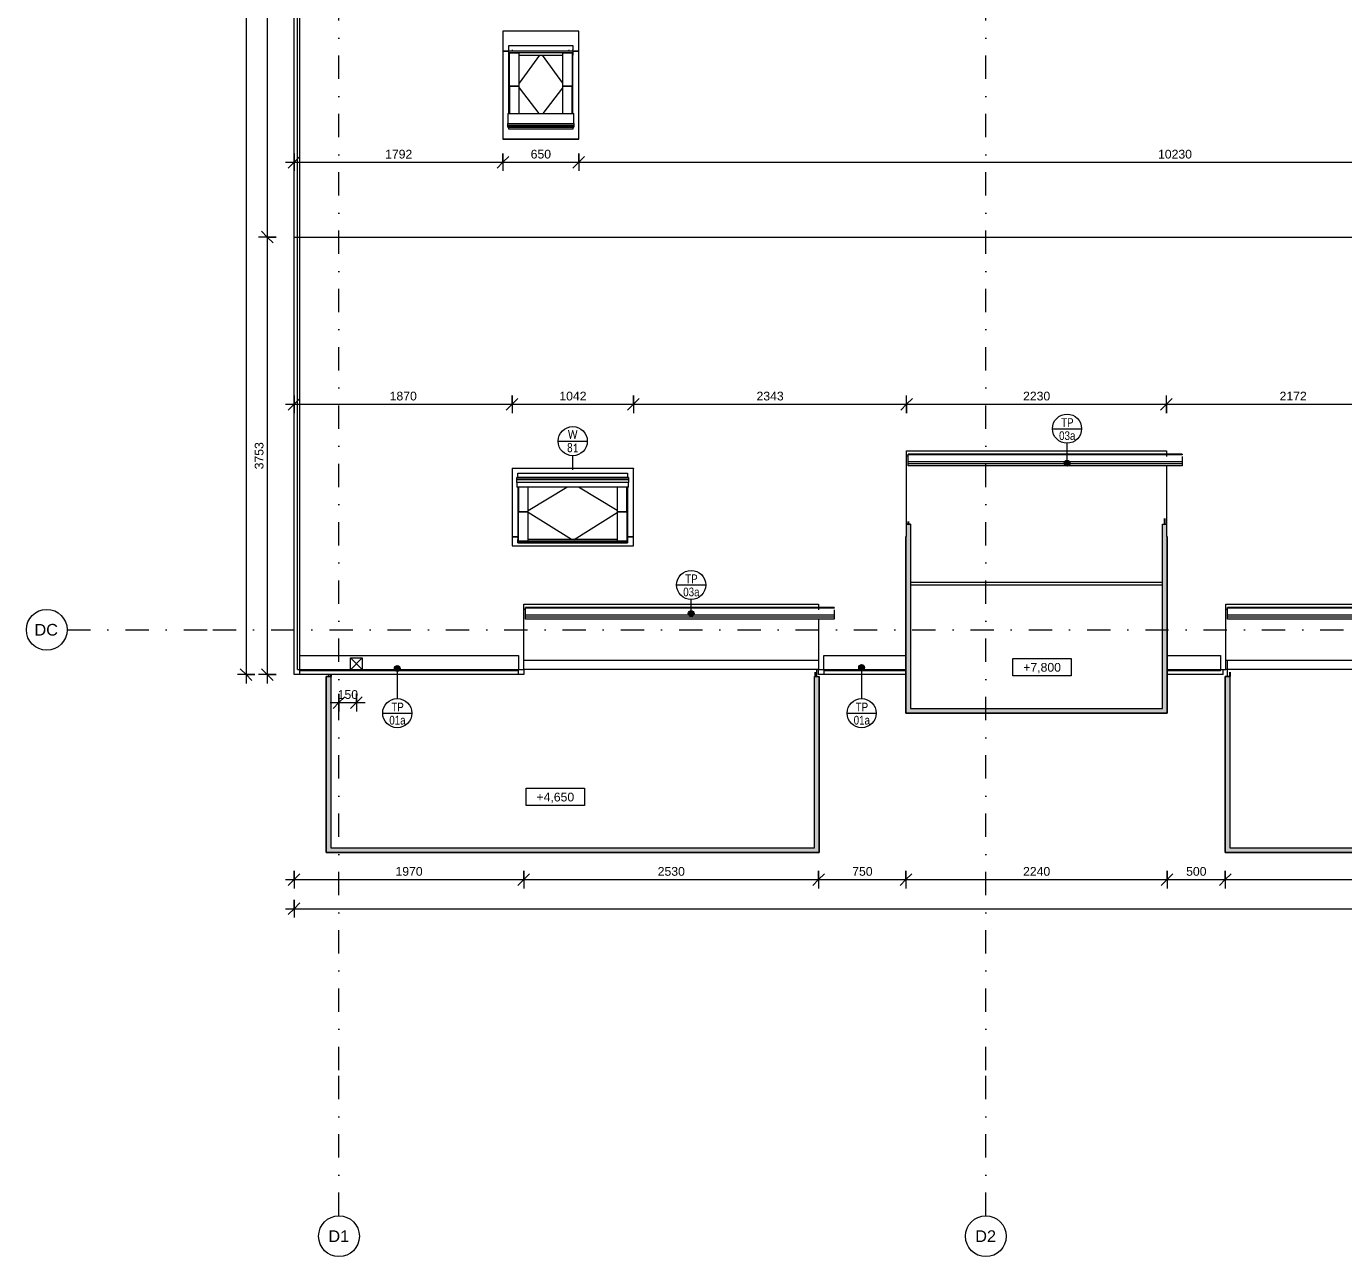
# Model space of a CAD drawing. Header units: millimetres. Extents: x -8084 to 32272, y -1655 to 72403.
# Drawn here: x -8084 to 3219, y 51803 to 62356 of the extents above; entities that cross this region are included whole.
import ezdxf

# ---------------------------------------------------------------- set-up
doc = ezdxf.new("R2010")
doc.units = ezdxf.units.MM
doc.linetypes.add('HA_DashDot_10mm-S3mm', pattern=[500, 200, -150, 0, -150])
for name, color, linetype, lineweight in [('A-____-____-DIMS', 9, 'Continuous', 5), ('A-____-____-DIMS-50', 9, 'Continuous', 5), ('A-AREA-____-OTLN', 9, 'Continuous', 25), ('A-FLOR-____-OTLN', 9, 'Continuous', 9), ('A-FLOR-HRAL-OTLN', 9, 'Continuous', 9), ('A-GENM-____-IDEN', 9, 'Continuous', 9), ('A-GENM-____-OTLN', 9, 'Continuous', 9), ('A-GLAZ-____-IDEN', 9, 'Continuous', 9), ('A-GLAZ-____-OTLN', 9, 'Continuous', 5), ('A-ROOF-____-OTLN', 9, 'Continuous', 9), ('A-WALL-____-OTLN', 9, 'Continuous', 9), ('G-____-____-DIMS', 9, 'Continuous', 5), ('M-HVAC-DUCT-OTLN', 9, 'Continuous', 9), ('S-GRID-____-IDEN', 9, 'Continuous', 9), ('S-GRID-____-OTLN', 9, 'Continuous', 5)]:
    doc.layers.add(name, color=color, linetype=linetype, lineweight=lineweight)
doc.styles.add('Arial', font='arial.ttf', dxfattribs={"height": 100})
doc.styles.add('Arial_1', font='arial.ttf', dxfattribs={"height": 75})
doc.styles.add('Arial_2', font='arial.ttf', dxfattribs={"width": 0.8, "height": 75})
doc.styles.add('Calibri', font='calibri.ttf', dxfattribs={"width": 0.8, "height": 75})
doc.dimstyles.new('Inner_Dimensions', dxfattribs={"dimscale": 304.8, "dimtxt": 76.519455, "dimasz": 0.328084, "dimexe": 0.246063, "dimexo": 0.0625, "dimgap": 0.032808, "dimtad": 1, "dimdec": 0, "dimzin": 0, "dimdsep": 46, "dimtxsty": 'Arial_1', "dimblk1": 'OBLIQUE', "dimblk2": 'OBLIQUE', "dimsah": 1, "dimcen": 0.09, "dimdle": 0.246063, "dimazin": 0, "dimtfac": 1, "dimtdec": 4, "dimtix": 1, "dimtmove": 0, "dimatfit": 3, "dimfxl": 0.246063, "dimfxlon": 1, "dimtvp": 1, "dimtolj": 1, "dimtzin": 0, "dimlwd": 9, "dimlwe": 9, "dimarcsym": 2})
doc.dimstyles.new('Inner_Dimensions_1', dxfattribs={"dimscale": 304.8, "dimtxt": 76.519455, "dimasz": 0.328084, "dimexe": 0.246063, "dimexo": 0.0625, "dimgap": 0.032808, "dimtad": 1, "dimdec": 0, "dimzin": 0, "dimdsep": 46, "dimtxsty": 'Arial_1', "dimblk1": 'OBLIQUE', "dimblk2": 'OBLIQUE', "dimsah": 1, "dimcen": 0.09, "dimdle": 0.246063, "dimazin": 0, "dimtfac": 1, "dimtdec": 4, "dimtix": 1, "dimtmove": 2, "dimatfit": 3, "dimfxl": 0.246063, "dimfxlon": 1, "dimtvp": 1, "dimtolj": 1, "dimtzin": 0, "dimlwd": 9, "dimlwe": 9, "dimarcsym": 2})

# ---------------------------------------------------------------- blocks, each defined once
blk = doc.blocks.new('Top Rail Type - Top Rail_Internal_-1448688-DPS_STŘECHA-D')
at = {"layer": 'A-FLOR-HRAL-OTLN'}
for points in [[(-5512, 55270), (-5472, 55310), (-5472, 56780), (-5512, 56780), (-5512, 56105)], [(-1282, 55270), (-1282, 56780), (-1322, 56780), (-1322, 55310)], [(-5512, 55270), (-1282, 55270), (-1322, 55310), (-5472, 55310)]]:
    blk.add_hatch(color=256, dxfattribs=at).paths.add_polyline_path(points)
for p, q in [((-5512, 56780), (-5472, 56780)), ((-5512, 55270), (-5512, 56780)), ((-5472, 56780), (-5472, 55310)), ((-1322, 56780), (-1282, 56780)), ((-1322, 55310), (-1322, 56780)), ((-1282, 56780), (-1282, 55270)), ((-5472, 55310), (-1322, 55310)), ((-1282, 55270), (-5512, 55270))]:
    blk.add_line(p, q, dxfattribs=at)
blk = doc.blocks.new('Top Rail Type - Top Rail_Internal_-V1-DPS_STŘECHA-D')
at = {"layer": 'A-FLOR-HRAL-OTLN'}
for p, q in [((-5472, 56780), (-5512, 56780)), ((-5512, 56780), (-5512, 55270)), ((-5472, 56780), (-5472, 55310)), ((-1322, 56780), (-1282, 56780)), ((-1322, 55310), (-1322, 56780)), ((-1282, 55270), (-1282, 56780)), ((-5472, 55310), (-1322, 55310)), ((-5512, 55270), (-1282, 55270))]:
    blk.add_line(p, q, dxfattribs=at)
blk = doc.blocks.new('Top Rail Type - Top Rail_Internal_-1448727-DPS_STŘECHA-D')
at = {"layer": 'A-FLOR-HRAL-OTLN'}
for points in [[(2203, 55270), (2243, 55310), (2243, 56780), (2203, 56780), (2203, 56105)], [(6518, 55270), (6518, 56780), (6478, 56780), (6478, 55310)], [(6518, 55270), (6478, 55310), (2243, 55310), (2203, 55270), (4650, 55270)]]:
    blk.add_hatch(color=256, dxfattribs=at).paths.add_polyline_path(points)
for p, q in [((2203, 56780), (2243, 56780)), ((2203, 55270), (2203, 56780)), ((2243, 56780), (2243, 55310)), ((6478, 56780), (6518, 56780)), ((6478, 55310), (6478, 56780)), ((6518, 56780), (6518, 55270)), ((2243, 55310), (6478, 55310)), ((6518, 55270), (2203, 55270))]:
    blk.add_line(p, q, dxfattribs=at)
blk = doc.blocks.new('Top Rail Type - Top Rail_Internal_-V2-DPS_STŘECHA-D')
at = {"layer": 'A-FLOR-HRAL-OTLN'}
for p, q in [((2243, 56780), (2203, 56780)), ((2203, 56780), (2203, 55270)), ((2243, 56780), (2243, 55310)), ((6478, 56780), (6518, 56780)), ((6478, 55310), (6478, 56780)), ((6518, 55270), (6518, 56780)), ((2243, 55310), (6478, 55310)), ((2203, 55270), (6518, 55270))]:
    blk.add_line(p, q, dxfattribs=at)
blk = doc.blocks.new('Top Rail Type - Top Rail_Internal_-1448865-DPS_STŘECHA-D')
at = {"layer": 'A-FLOR-HRAL-OTLN'}
for points in [[(-537, 56465), (-497, 56505), (-497, 58087), (-532, 58087), (-532, 57979), (-537, 57979), (-537, 56820)], [(1703, 56465), (1703, 57979), (1698, 57979), (1698, 58085), (1663, 58085), (1663, 56505)], [(-537, 56465), (1703, 56465), (1663, 56505), (-497, 56505)]]:
    blk.add_hatch(color=256, dxfattribs=at).paths.add_polyline_path(points)
for p, q in [((-532, 58087), (-497, 58087)), ((-497, 58087), (-497, 56505)), ((1663, 58085), (1698, 58085)), ((1663, 56505), (1663, 58085)), ((-537, 56465), (-537, 57979)), ((1703, 57979), (1703, 56465)), ((1703, 56465), (-537, 56465)), ((-497, 56505), (1663, 56505))]:
    blk.add_line(p, q, dxfattribs=at)
blk = doc.blocks.new('Top Rail Type - Top Rail_Internal_-V5-DPS_STŘECHA-D')
at = {"layer": 'A-FLOR-HRAL-OTLN'}
for p, q in [((-497, 58087), (-532, 58087)), ((-497, 58087), (-497, 56505)), ((1663, 58085), (1698, 58085)), ((1663, 56505), (1663, 58085)), ((-537, 57979), (-537, 56465)), ((1703, 56465), (1703, 57979)), ((-537, 56465), (1703, 56465)), ((-497, 56505), (1663, 56505))]:
    blk.add_line(p, q, dxfattribs=at)
blk = doc.blocks.new('HA_GM_Gutter_Balcony - HA_GM_Gutter_Facade TP03-1638956-DPS_STŘECHA-D')
at = {"layer": 'A-GENM-____-OTLN'}
for p, q in [((0, 70), (0, 75)), ((4425, 75), (0, 75)), ((0, 10), (0, 70)), ((4425, 70), (0, 70)), ((0, -8), (0, 10)), ((4425, 10), (0, 10)), ((4425, 75), (4425, 70)), ((4425, 56), (4425, 10)), ((4425, 10), (4425, -8)), ((0, -25), (0, -8)), ((4425, -8), (0, -8)), ((4425, -25), (0, -25)), ((4425, -8), (4425, -25))]:
    blk.add_line(p, q, dxfattribs=at)
blk = doc.blocks.new('HA_GM_Gutter_Balcony - HA_GM_Gutter_Facade TP03-1639006-DPS_STŘECHA-D')
at = {"layer": 'A-GENM-____-OTLN'}
for p, q in [((0, 70), (0, 75)), ((2650, 75), (0, 75)), ((0, 10), (0, 70)), ((2650, 70), (0, 70)), ((0, -8), (0, 10)), ((2650, 10), (0, 10)), ((2650, 75), (2650, 70)), ((2650, 56), (2650, 10)), ((2650, 10), (2650, -8)), ((0, -25), (0, -8)), ((2650, -8), (0, -8)), ((2650, -25), (0, -25)), ((2650, -8), (2650, -25))]:
    blk.add_line(p, q, dxfattribs=at)
blk = doc.blocks.new('HA_GM_Gutter_Balcony - HA_GM_Gutter_Facade TP03-1639326-DPS_STŘECHA-D')
at = {"layer": 'A-GENM-____-OTLN'}
for p, q in [((0, 70), (0, 75)), ((2350, 75), (0, 75)), ((0, 10), (0, 70)), ((2350, 70), (0, 70)), ((0, -8), (0, 10)), ((2350, 10), (0, 10)), ((2350, 75), (2350, 70)), ((2350, 56), (2350, 10)), ((2350, 10), (2350, -8)), ((0, -25), (0, -8)), ((2350, -8), (0, -8)), ((2350, -25), (0, -25)), ((2350, -8), (2350, -25))]:
    blk.add_line(p, q, dxfattribs=at)
blk = doc.blocks.new('Roof-Windows_VELUX_GLL_1061 - CK02-1755538-DPS_STŘECHA-D')
at = {"layer": 'A-GLAZ-____-OTLN'}
for p, q in [((-3995, 62313), (-3995, 62142)), ((-3345, 62313), (-3995, 62313)), ((-3345, 62142), (-3345, 62313)), ((-3945, 62192), (-3395, 62192)), ((-3945, 62191), (-3945, 62192)), ((-3945, 62153), (-3945, 62191)), ((-3395, 62192), (-3395, 62191)), ((-3395, 62191), (-3395, 62153)), ((-3995, 62142), (-3995, 61389)), ((-3945, 62142), (-3995, 62142)), ((-3995, 62142), (-3945, 62142)), ((-3945, 62146), (-3945, 62153)), ((-3945, 62131), (-3945, 62146)), ((-3945, 62146), (-3395, 62146)), ((-3945, 62123), (-3945, 62131)), ((-3945, 62131), (-3395, 62131)), ((-3945, 62109), (-3945, 62123)), ((-3945, 62109), (-3939, 62109)), ((-3945, 61609), (-3945, 62109)), ((-3939, 62128), (-3855, 62128)), ((-3939, 61842), (-3939, 62128)), ((-3912, 62146), (-3912, 62153)), ((-3855, 61842), (-3855, 62128)), ((-3855, 62109), (-3485, 62109)), ((-3682, 62109), (-3855, 61867)), ((-3658, 62109), (-3485, 61867)), ((-3485, 62128), (-3401, 62128)), ((-3485, 62128), (-3485, 61842)), ((-3428, 62146), (-3428, 62153)), ((-3401, 62128), (-3401, 61842)), ((-3401, 62109), (-3395, 62109)), ((-3395, 62146), (-3395, 62153)), ((-3395, 62146), (-3395, 62131)), ((-3345, 62142), (-3395, 62142)), ((-3395, 62142), (-3345, 62142)), ((-3395, 62131), (-3395, 62123)), ((-3395, 62123), (-3395, 62109)), ((-3395, 61609), (-3395, 62109)), ((-3345, 61389), (-3345, 62142)), ((-3855, 61842), (-3939, 61842)), ((-3939, 61842), (-3855, 61842)), ((-3939, 61842), (-3939, 61609)), ((-3855, 61609), (-3855, 61842)), ((-3855, 61829), (-3688, 61609)), ((-3485, 61829), (-3652, 61609)), ((-3401, 61842), (-3485, 61842)), ((-3485, 61842), (-3401, 61842)), ((-3485, 61842), (-3485, 61609)), ((-3401, 61609), (-3401, 61842)), ((-3953, 61609), (-3387, 61609)), ((-3953, 61609), (-3953, 61522)), ((-3387, 61522), (-3387, 61609)), ((-3953, 61522), (-3387, 61522)), ((-3953, 61509), (-3953, 61522)), ((-3953, 61497), (-3953, 61509)), ((-3953, 61509), (-3387, 61509)), ((-3953, 61490), (-3953, 61497)), ((-3953, 61497), (-3387, 61497)), ((-3953, 61490), (-3387, 61490)), ((-3945, 61475), (-3945, 61490)), ((-3395, 61490), (-3395, 61475)), ((-3387, 61522), (-3387, 61509)), ((-3387, 61509), (-3387, 61497)), ((-3387, 61497), (-3387, 61490)), ((-3995, 61389), (-3345, 61389)), ((-3995, 61387), (-3995, 61389)), ((-3345, 61387), (-3995, 61387)), ((-3395, 61475), (-3945, 61475)), ((-3345, 61387), (-3345, 61389))]:
    blk.add_line(p, q, dxfattribs=at)
blk = doc.blocks.new('Roof-Windows_VELUX_GLL_1061 - PK08-1755427-DPS_STŘECHA-D')
at = {"layer": 'A-GLAZ-____-OTLN'}
for p, q in [((19225, 58567), (20267, 58567)), ((19225, 58567), (19225, 58563)), ((20267, 58563), (19225, 58563)), ((19225, 58563), (19225, 57977)), ((20267, 58567), (20267, 58563)), ((20267, 57977), (20267, 58563)), ((19267, 58472), (19267, 58485)), ((20225, 58485), (19267, 58485)), ((19267, 58467), (19267, 58472)), ((20225, 58472), (19267, 58472)), ((19267, 58443), (19267, 58467)), ((20225, 58467), (19267, 58467)), ((20225, 58443), (19267, 58443)), ((19267, 58443), (19267, 58404)), ((19275, 58524), (20217, 58524)), ((19275, 58485), (19275, 58524)), ((20217, 58524), (20217, 58485)), ((20225, 58485), (20225, 58472)), ((20225, 58472), (20225, 58467)), ((20225, 58467), (20225, 58443)), ((20225, 58404), (20225, 58443)), ((20225, 58404), (19267, 58404)), ((19275, 58404), (19275, 57953)), ((19281, 58404), (19281, 58192)), ((19364, 58202), (19695, 58404)), ((19364, 58192), (19364, 58404)), ((20127, 58202), (19796, 58404)), ((20127, 58404), (20127, 58192)), ((20210, 58192), (20210, 58404)), ((20217, 58404), (20217, 57953)), ((19281, 58192), (19364, 58192)), ((19281, 57941), (19281, 58192)), ((19364, 58192), (19281, 58192)), ((19364, 57941), (19364, 58192)), ((19734, 57953), (19364, 58185)), ((19758, 57953), (20127, 58185)), ((20127, 58192), (20210, 58192)), ((20127, 58192), (20127, 57941)), ((20210, 58192), (20127, 58192)), ((20210, 58192), (20210, 57941)), ((19225, 57977), (19275, 57977)), ((19275, 57977), (19225, 57977)), ((19225, 57977), (19225, 57899)), ((19225, 57899), (20267, 57899)), ((19275, 57945), (19275, 57953)), ((19281, 57953), (19275, 57953)), ((19275, 57940), (19275, 57945)), ((19275, 57933), (19275, 57940)), ((20217, 57940), (19275, 57940)), ((19275, 57924), (19275, 57933)), ((20217, 57933), (19275, 57933)), ((19275, 57924), (20217, 57924)), ((19364, 57941), (19281, 57941)), ((20127, 57953), (19364, 57953)), ((20210, 57941), (20127, 57941)), ((20217, 57953), (20210, 57953)), ((20217, 57977), (20267, 57977)), ((20267, 57977), (20217, 57977)), ((20217, 57953), (20217, 57945)), ((20217, 57945), (20217, 57940)), ((20217, 57940), (20217, 57933)), ((20217, 57933), (20217, 57924)), ((20267, 57899), (20267, 57977))]:
    blk.add_line(p, q, dxfattribs=at)
blk = doc.blocks.new('Grid - Radius 3_5mm-353793-DPS_STŘECHA-D')
at = {"layer": 'S-GRID-____-IDEN'}
blk.add_circle((0, 0), 3.5, dxfattribs=at)
blk = doc.blocks.new('Spot Elevations - Generic-448778-DPS_STŘECHA-D')
at = {"layer": 'G-____-____-DIMS', "lineweight": 9}
for p, q in [((-5, 0), (-5, 3)), ((-5, 3), (5, 3)), ((5, 3), (5, 0)), ((5, 0), (-5, 0))]:
    blk.add_line(p, q, dxfattribs=at)
blk = doc.blocks.new('HA_TAG_WD - Type Mark-1512533-DPS_STŘECHA-D')
at = {"layer": 'A-GLAZ-____-IDEN'}
blk.add_line((-2.5, 0), (2.5, 0), dxfattribs=at)
blk.add_circle((0, 0), 2.5, dxfattribs=at)
blk = doc.blocks.new('DIMBLOCK15-DPS_STŘECHA-D')
at = {"layer": 'A-____-____-DIMS-50', "lineweight": 9}
for p, q in [((-6017, 69290), (-6017, 60548)), ((-5942, 69215), (-6092, 69215)), ((-6017, 69215), (-6067, 69265)), ((-6017, 69215), (-5967, 69165)), ((-6017, 69215), (-5942, 69215)), ((-6017, 60548), (-6067, 60598)), ((-5942, 60548), (-6092, 60548)), ((-6017, 60548), (-5967, 60498)), ((-6017, 60548), (-5942, 60548))]:
    blk.add_line(p, q, dxfattribs=at)
at = {"layer": 'A-____-____-DIMS-50', "color": 0, "lineweight": 9, "insert": (-6125, 64766), "char_height": 75, "width": 276.88, "attachment_point": 1, "rotation": 90, "line_spacing_factor": 0.941778, "style": 'Arial_1'}
blk.add_mtext('8667', dxfattribs=at)
blk = doc.blocks.new('_Oblique')
at = {"color": 0, "linetype": 'ByBlock', "lineweight": -2}
blk.add_line((-0.5, -0.5), (0.5, 0.5), dxfattribs=at)
blk = doc.blocks.new('DIMBLOCK16-DPS_STŘECHA-D')
at = {"layer": 'A-____-____-DIMS-50', "lineweight": 9}
for p, q in [((-6017, 60548), (-6067, 60598)), ((-5942, 60548), (-6092, 60548)), ((-6017, 60548), (-6017, 56720)), ((-6017, 60548), (-5967, 60498)), ((-6017, 60548), (-5942, 60548)), ((-5942, 56795), (-6092, 56795)), ((-6017, 56795), (-6067, 56845)), ((-6017, 56795), (-5967, 56745)), ((-6017, 56795), (-5942, 56795))]:
    blk.add_line(p, q, dxfattribs=at)
at = {"layer": 'A-____-____-DIMS-50', "color": 0, "lineweight": 9, "insert": (-6125, 58556), "char_height": 75, "width": 276.88, "attachment_point": 1, "rotation": 90, "line_spacing_factor": 0.941778, "style": 'Arial_1'}
blk.add_mtext('3753', dxfattribs=at)
blk = doc.blocks.new('DIMBLOCK17-DPS_STŘECHA-D')
at = {"layer": 'A-____-____-DIMS-50', "lineweight": 9}
for p, q in [((-5787, 61265), (-5787, 61115)), ((-5787, 61190), (-5787, 61265)), ((-3995, 61265), (-3995, 61115)), ((-3995, 61190), (-3995, 61265)), ((-5862, 61190), (-3995, 61190)), ((-5787, 61190), (-5837, 61140)), ((-5787, 61190), (-5737, 61240)), ((-3995, 61190), (-4045, 61140)), ((-3995, 61190), (-3945, 61240))]:
    blk.add_line(p, q, dxfattribs=at)
at = {"layer": 'A-____-____-DIMS-50', "color": 0, "lineweight": 9, "insert": (-5006, 61297), "char_height": 75, "width": 276.88, "attachment_point": 1, "line_spacing_factor": 0.941778, "style": 'Arial_1'}
blk.add_mtext('1792', dxfattribs=at)
blk = doc.blocks.new('DIMBLOCK18-DPS_STŘECHA-D')
at = {"layer": 'A-____-____-DIMS-50', "lineweight": 9}
for p, q in [((-3995, 61265), (-3995, 61115)), ((-3995, 61190), (-3995, 61265)), ((-3345, 61265), (-3345, 61115)), ((-3345, 61190), (-3345, 61265)), ((-3995, 61190), (-4045, 61140)), ((-3995, 61190), (-3945, 61240)), ((-3995, 61190), (-3345, 61190)), ((-3345, 61190), (-3395, 61140)), ((-3345, 61190), (-3295, 61240))]:
    blk.add_line(p, q, dxfattribs=at)
at = {"layer": 'A-____-____-DIMS-50', "color": 0, "lineweight": 9, "insert": (-3757, 61297), "char_height": 75, "width": 207.66, "attachment_point": 1, "line_spacing_factor": 0.941778, "style": 'Arial_1'}
blk.add_mtext('650', dxfattribs=at)
blk = doc.blocks.new('DIMBLOCK19-DPS_STŘECHA-D')
at = {"layer": 'A-____-____-DIMS-50', "lineweight": 9}
for p, q in [((-3345, 61265), (-3345, 61115)), ((-3345, 61190), (-3345, 61265)), ((6885, 61265), (6885, 61115)), ((6885, 61190), (6885, 61265)), ((-3345, 61190), (-3395, 61140)), ((-3345, 61190), (-3295, 61240)), ((-3345, 61190), (6885, 61190)), ((6885, 61190), (6835, 61140)), ((6885, 61190), (6935, 61240))]:
    blk.add_line(p, q, dxfattribs=at)
at = {"layer": 'A-____-____-DIMS-50', "color": 0, "lineweight": 9, "insert": (1626, 61297), "char_height": 75, "width": 346.1, "attachment_point": 1, "line_spacing_factor": 0.941778, "style": 'Arial_1'}
blk.add_mtext('10230', dxfattribs=at)
blk = doc.blocks.new('DIMBLOCK28-DPS_STŘECHA-D')
at = {"layer": 'A-____-____-DIMS-50', "lineweight": 9}
for p, q in [((-5787, 59189), (-5787, 59039)), ((-5787, 59114), (-5787, 59189)), ((-5787, 59114), (-5737, 59164)), ((-3917, 59189), (-3917, 59039)), ((-3917, 59114), (-3917, 59189)), ((-3917, 59114), (-3867, 59164)), ((-5862, 59114), (-3917, 59114)), ((-5787, 59114), (-5837, 59064)), ((-3917, 59114), (-3967, 59064))]:
    blk.add_line(p, q, dxfattribs=at)
at = {"layer": 'A-____-____-DIMS-50', "color": 0, "lineweight": 9, "insert": (-4967, 59222), "char_height": 75, "width": 276.88, "attachment_point": 1, "line_spacing_factor": 0.941778, "style": 'Arial_1'}
blk.add_mtext('1870', dxfattribs=at)
blk = doc.blocks.new('DIMBLOCK29-DPS_STŘECHA-D')
at = {"layer": 'A-____-____-DIMS-50', "lineweight": 9}
for p, q in [((-3917, 59189), (-3917, 59039)), ((-3917, 59114), (-3917, 59189)), ((-3917, 59114), (-3867, 59164)), ((-2875, 59189), (-2875, 59039)), ((-2875, 59114), (-2875, 59189)), ((-2875, 59114), (-2825, 59164)), ((-3917, 59114), (-3967, 59064)), ((-3917, 59114), (-2875, 59114)), ((-2875, 59114), (-2925, 59064))]:
    blk.add_line(p, q, dxfattribs=at)
at = {"layer": 'A-____-____-DIMS-50', "color": 0, "lineweight": 9, "insert": (-3511, 59222), "char_height": 75, "width": 276.88, "attachment_point": 1, "line_spacing_factor": 0.941778, "style": 'Arial_1'}
blk.add_mtext('1042', dxfattribs=at)
blk = doc.blocks.new('DIMBLOCK30-DPS_STŘECHA-D')
at = {"layer": 'A-____-____-DIMS-50', "lineweight": 9}
for p, q in [((-2875, 59189), (-2875, 59039)), ((-2875, 59114), (-2875, 59189)), ((-2875, 59114), (-2825, 59164)), ((-532, 59039), (-532, 59189)), ((-532, 59114), (-482, 59164)), ((-2875, 59114), (-2925, 59064)), ((-2875, 59114), (-532, 59114)), ((-532, 59114), (-582, 59064)), ((-532, 59114), (-532, 59039))]:
    blk.add_line(p, q, dxfattribs=at)
at = {"layer": 'A-____-____-DIMS-50', "color": 0, "lineweight": 9, "insert": (-1819, 59222), "char_height": 75, "width": 276.88, "attachment_point": 1, "line_spacing_factor": 0.941778, "style": 'Arial_1'}
blk.add_mtext('2343', dxfattribs=at)
blk = doc.blocks.new('DIMBLOCK31-DPS_STŘECHA-D')
at = {"layer": 'A-____-____-DIMS-50', "lineweight": 9}
for p, q in [((-532, 59039), (-532, 59189)), ((-532, 59114), (-482, 59164)), ((1698, 59039), (1698, 59189)), ((1698, 59114), (1748, 59164)), ((-532, 59114), (-582, 59064)), ((-532, 59114), (1698, 59114)), ((-532, 59114), (-532, 59039)), ((1698, 59114), (1648, 59064)), ((1698, 59114), (1698, 59039))]:
    blk.add_line(p, q, dxfattribs=at)
at = {"layer": 'A-____-____-DIMS-50', "color": 0, "lineweight": 9, "insert": (468, 59222), "char_height": 75, "width": 276.88, "attachment_point": 1, "line_spacing_factor": 0.941778, "style": 'Arial_1'}
blk.add_mtext('2230', dxfattribs=at)
blk = doc.blocks.new('DIMBLOCK32-DPS_STŘECHA-D')
at = {"layer": 'A-____-____-DIMS-50', "lineweight": 9}
for p, q in [((1698, 59039), (1698, 59189)), ((1698, 59114), (1748, 59164)), ((3871, 59189), (3871, 59039)), ((3871, 59114), (3871, 59189)), ((3871, 59114), (3921, 59164)), ((1698, 59114), (1648, 59064)), ((1698, 59114), (3871, 59114)), ((1698, 59114), (1698, 59039)), ((3871, 59114), (3821, 59064))]:
    blk.add_line(p, q, dxfattribs=at)
at = {"layer": 'A-____-____-DIMS-50', "color": 0, "lineweight": 9, "insert": (2669, 59222), "char_height": 75, "width": 276.88, "attachment_point": 1, "line_spacing_factor": 0.941778, "style": 'Arial_1'}
blk.add_mtext('2172', dxfattribs=at)
blk = doc.blocks.new('DIMBLOCK44-DPS_STŘECHA-D')
at = {"layer": 'A-____-____-DIMS-50', "lineweight": 9}
for p, q in [((-5787, 55112), (-5787, 54962)), ((-5787, 55037), (-5787, 55112)), ((-5787, 55037), (-5737, 55087)), ((-3817, 55112), (-3817, 54962)), ((-3817, 55037), (-3817, 55112)), ((-3817, 55037), (-3767, 55087)), ((-5862, 55037), (-3817, 55037)), ((-5787, 55037), (-5837, 54987)), ((-3817, 55037), (-3867, 54987))]:
    blk.add_line(p, q, dxfattribs=at)
at = {"layer": 'A-____-____-DIMS-50', "color": 0, "lineweight": 9, "insert": (-4917, 55145), "char_height": 75, "width": 276.88, "attachment_point": 1, "line_spacing_factor": 0.941778, "style": 'Arial_1'}
blk.add_mtext('1970', dxfattribs=at)
blk = doc.blocks.new('DIMBLOCK45-DPS_STŘECHA-D')
at = {"layer": 'A-____-____-DIMS-50', "lineweight": 9}
for p, q in [((-3817, 55112), (-3817, 54962)), ((-3817, 55037), (-3817, 55112)), ((-3817, 55037), (-3767, 55087)), ((-1287, 55112), (-1287, 54962)), ((-1287, 55037), (-1287, 55112)), ((-1287, 55037), (-1237, 55087)), ((-3817, 55037), (-3867, 54987)), ((-3817, 55037), (-1287, 55037)), ((-1287, 55037), (-1337, 54987))]:
    blk.add_line(p, q, dxfattribs=at)
at = {"layer": 'A-____-____-DIMS-50', "color": 0, "lineweight": 9, "insert": (-2667, 55145), "char_height": 75, "width": 276.88, "attachment_point": 1, "line_spacing_factor": 0.941778, "style": 'Arial_1'}
blk.add_mtext('2530', dxfattribs=at)
blk = doc.blocks.new('DIMBLOCK46-DPS_STŘECHA-D')
at = {"layer": 'A-____-____-DIMS-50', "lineweight": 9}
for p, q in [((-1287, 55112), (-1287, 54962)), ((-1287, 55037), (-1287, 55112)), ((-1287, 55037), (-1237, 55087)), ((-537, 55112), (-537, 54962)), ((-537, 55037), (-537, 55112)), ((-537, 55037), (-487, 55087)), ((-1287, 55037), (-1337, 54987)), ((-1287, 55037), (-537, 55037)), ((-537, 55037), (-587, 54987))]:
    blk.add_line(p, q, dxfattribs=at)
at = {"layer": 'A-____-____-DIMS-50', "color": 0, "lineweight": 9, "insert": (-998, 55145), "char_height": 75, "width": 207.66, "attachment_point": 1, "line_spacing_factor": 0.941778, "style": 'Arial_1'}
blk.add_mtext('750', dxfattribs=at)
blk = doc.blocks.new('DIMBLOCK47-DPS_STŘECHA-D')
at = {"layer": 'A-____-____-DIMS-50', "lineweight": 9}
for p, q in [((-537, 55112), (-537, 54962)), ((-537, 55037), (-537, 55112)), ((-537, 55037), (-487, 55087)), ((1703, 55112), (1703, 54962)), ((1703, 55037), (1703, 55112)), ((1703, 55037), (1753, 55087)), ((-537, 55037), (-587, 54987)), ((-537, 55037), (1703, 55037)), ((1703, 55037), (1653, 54987))]:
    blk.add_line(p, q, dxfattribs=at)
at = {"layer": 'A-____-____-DIMS-50', "color": 0, "lineweight": 9, "insert": (468, 55145), "char_height": 75, "width": 276.88, "attachment_point": 1, "line_spacing_factor": 0.941778, "style": 'Arial_1'}
blk.add_mtext('2240', dxfattribs=at)
blk = doc.blocks.new('DIMBLOCK48-DPS_STŘECHA-D')
at = {"layer": 'A-____-____-DIMS-50', "lineweight": 9}
for p, q in [((1703, 55112), (1703, 54962)), ((1703, 55037), (1703, 55112)), ((1703, 55037), (1753, 55087)), ((2203, 55112), (2203, 54962)), ((2203, 55037), (2203, 55112)), ((2203, 55037), (2253, 55087)), ((1703, 55037), (1653, 54987)), ((1703, 55037), (2203, 55037)), ((2203, 55037), (2153, 54987))]:
    blk.add_line(p, q, dxfattribs=at)
at = {"layer": 'A-____-____-DIMS-50', "color": 0, "lineweight": 9, "insert": (1867, 55145), "char_height": 75, "width": 207.66, "attachment_point": 1, "line_spacing_factor": 0.941778, "style": 'Arial_1'}
blk.add_mtext('500', dxfattribs=at)
blk = doc.blocks.new('DIMBLOCK49-DPS_STŘECHA-D')
at = {"layer": 'A-____-____-DIMS-50', "lineweight": 9}
for p, q in [((2203, 55112), (2203, 54962)), ((2203, 55037), (2203, 55112)), ((2203, 55037), (2253, 55087)), ((6518, 55112), (6518, 54962)), ((6518, 55037), (6518, 55112)), ((6518, 55037), (6568, 55087)), ((2203, 55037), (2153, 54987)), ((2203, 55037), (6518, 55037)), ((6518, 55037), (6468, 54987))]:
    blk.add_line(p, q, dxfattribs=at)
at = {"layer": 'A-____-____-DIMS-50', "color": 0, "lineweight": 9, "insert": (4245, 55145), "char_height": 75, "width": 276.88, "attachment_point": 1, "line_spacing_factor": 0.941778, "style": 'Arial_1'}
blk.add_mtext('4315', dxfattribs=at)
blk = doc.blocks.new('DIMBLOCK59-DPS_STŘECHA-D')
at = {"layer": 'A-____-____-DIMS-50', "lineweight": 9}
for p, q in [((-5787, 54862), (-5787, 54712)), ((-5787, 54787), (-5787, 54862)), ((-5787, 54787), (-5737, 54837)), ((22283, 54862), (22283, 54712)), ((22283, 54787), (22283, 54862)), ((22283, 54787), (22333, 54837)), ((-5862, 54787), (22358, 54787)), ((-5787, 54787), (-5837, 54737)), ((22283, 54787), (22233, 54737))]:
    blk.add_line(p, q, dxfattribs=at)
at = {"layer": 'A-____-____-DIMS-50', "color": 0, "lineweight": 9, "insert": (8275, 54895), "char_height": 75, "width": 346.1, "attachment_point": 1, "line_spacing_factor": 0.941778, "style": 'Arial_1'}
blk.add_mtext('28070', dxfattribs=at)
blk = doc.blocks.new('DIMBLOCK60-DPS_STŘECHA-D')
at = {"layer": 'A-____-____-DIMS-50', "lineweight": 9}
for p, q in [((-6199, 69290), (-6199, 56720)), ((-6124, 69215), (-6274, 69215)), ((-6199, 69215), (-6249, 69265)), ((-6199, 69215), (-6149, 69165)), ((-6199, 69215), (-6124, 69215)), ((-6124, 56795), (-6274, 56795)), ((-6199, 56795), (-6249, 56845)), ((-6199, 56795), (-6149, 56745)), ((-6199, 56795), (-6124, 56795))]:
    blk.add_line(p, q, dxfattribs=at)
at = {"layer": 'A-____-____-DIMS-50', "color": 0, "lineweight": 9, "insert": (-6306, 62861), "char_height": 75, "width": 346.1, "attachment_point": 1, "rotation": 90, "line_spacing_factor": 0.941778, "style": 'Arial_1'}
blk.add_mtext('12420', dxfattribs=at)
blk = doc.blocks.new('HA_TAG_GM_Products - Generic-588599-DPS_STŘECHA-D')
at = {"layer": 'A-GENM-____-IDEN'}
blk.add_line((-2.5, 0), (2.5, 0), dxfattribs=at)
blk.add_circle((0, 0), 2.5, dxfattribs=at)
blk = doc.blocks.new('DIMBLOCK67-DPS_STŘECHA-D')
at = {"layer": 'A-____-____-DIMS-50', "lineweight": 9}
for p, q in [((-5402, 56630), (-5402, 56480)), ((-5402, 56555), (-5402, 56630)), ((-5252, 56630), (-5252, 56480)), ((-5252, 56555), (-5252, 56630)), ((-5477, 56555), (-5177, 56555)), ((-5402, 56555), (-5452, 56505)), ((-5402, 56555), (-5352, 56605)), ((-5252, 56555), (-5302, 56505)), ((-5252, 56555), (-5202, 56605))]:
    blk.add_line(p, q, dxfattribs=at)
at = {"layer": 'A-____-____-DIMS-50', "color": 0, "lineweight": 9, "insert": (-5413, 56662), "char_height": 75, "width": 207.66, "attachment_point": 1, "line_spacing_factor": 0.941778, "style": 'Arial_1'}
blk.add_mtext('150', dxfattribs=at)

msp = doc.modelspace()

# ---------------------------------------------------------------- hatches: boundary and pattern name
at = {"layer": 'A-GENM-____-IDEN'}
h = msp.add_hatch(color=256, dxfattribs=at)
edge = h.paths.add_edge_path()
edge.add_arc((845.3, 58608.8), 25, 0, 360)
h = msp.add_hatch(color=256, dxfattribs=at)
edge = h.paths.add_edge_path()
edge.add_arc((-2379.9, 57318.9), 25, 0, 360)
h = msp.add_hatch(color=256, dxfattribs=at)
edge = h.paths.add_edge_path()
edge.add_arc((-4901.8, 56847.9), 25, 0, 360)
h = msp.add_hatch(color=256, dxfattribs=at)
edge = h.paths.add_edge_path()
edge.add_arc((-917.2, 56855.8), 25, 0, 360)

# ---------------------------------------------------------------- linework, layer by layer
at = {"layer": 'A-AREA-____-OTLN'}
for p, q in [((-516.8, 58108.7), (-516.8, 58087.2)), ((1683.2, 58084.9), (1683.2, 58134.9)), ((-5471.8, 56794.9), (-5471.8, 56779.9)), ((-1311.8, 56779.9), (-1311.8, 56817.4)), ((2243.2, 56817.4), (2243.2, 56779.9))]:
    msp.add_line(p, q, dxfattribs=at)
at = {"layer": 'A-FLOR-____-OTLN'}
for p, q in [((1663.2, 57584.9), (-496.8, 57584.9)), ((-496.8, 57564.9), (1663.2, 57564.9)), ((-3816.8, 56919.9), (-1286.8, 56919.9)), ((2208.2, 56919.9), (6513.2, 56919.9)), ((2223.2, 56779.9), (2223.2, 56919.9)), ((-5491.8, 56794.9), (-5491.8, 56779.9)), ((-1286.8, 56839.9), (-3816.8, 56839.9)), ((-1301.8, 56779.9), (-1301.8, 56839.9)), ((6513.2, 56839.9), (2208.2, 56839.9))]:
    msp.add_line(p, q, dxfattribs=at)
at = {"layer": 'A-GENM-____-IDEN'}
for p, q in [((845.3, 58608.8), (845.3, 58779.8)), ((-2379.9, 57318.9), (-2379.9, 57439.2)), ((-917.2, 56855.8), (-917.2, 56589.5)), ((-4901.8, 56847.9), (-4901.8, 56589.5))]:
    msp.add_line(p, q, dxfattribs=at)
for centre in [(845.3, 58608.8), (-2379.9, 57318.9), (-4901.8, 56847.9), (-917.2, 56855.8)]:
    msp.add_circle(centre, 25, dxfattribs=at)
at = {"layer": 'A-GLAZ-____-IDEN'}
msp.add_line((-3396.1, 58552.3), (-3396.1, 58669.9), dxfattribs=at)
at = {"layer": 'A-ROOF-____-OTLN'}
for p, q in [((-5756.8, 56839.9), (-5756.8, 69169.9)), ((-5756.8, 60548.2), (22238.2, 60548.2)), ((-531.8, 58714.9), (1698.2, 58714.9)), ((-531.8, 57979.1), (-531.8, 58714.9)), ((1698.2, 58714.9), (1698.2, 58684.9)), ((1698.2, 58679.9), (1698.2, 58665.8)), ((1698.2, 58584.8), (1698.2, 57979.1)), ((-3816.8, 56839.9), (-3816.8, 57399.9)), ((-3816.8, 57399.9), (-1286.8, 57399.9)), ((-1286.8, 57399.9), (-1286.8, 57369.9)), ((-1286.8, 57364.9), (-1286.8, 57350.8)), ((2208.2, 56839.9), (2208.2, 57399.9)), ((2208.2, 57399.9), (6513.2, 57399.9)), ((-1286.8, 57269.8), (-1286.8, 56839.9)), ((-5741.8, 56959.9), (-3861.8, 56959.9)), ((-3861.8, 56959.9), (-3861.8, 56839.9)), ((-1241.8, 56839.9), (-1241.8, 56959.9)), ((-1241.8, 56959.9), (-536.8, 56959.9)), ((1703.2, 56959.9), (2163.2, 56959.9)), ((2163.2, 56959.9), (2163.2, 56839.9)), ((-5756.8, 56839.9), (-5741.8, 56839.9)), ((-3861.8, 56839.9), (-3816.8, 56839.9)), ((-1286.8, 56839.9), (-1241.8, 56839.9)), ((2163.2, 56839.9), (2208.2, 56839.9))]:
    msp.add_line(p, q, dxfattribs=at)
at = {"layer": 'A-WALL-____-OTLN'}
for p, q in [((-5786.8, 56794.9), (-5786.8, 69222.4)), ((-5741.8, 69222.4), (-5741.8, 56794.9)), ((-5786.8, 60548.2), (-5756.8, 60548.2)), ((-516.8, 58669.9), (-531.8, 58669.9)), ((-3801.8, 57354.9), (-3816.8, 57354.9)), ((2223.2, 57354.9), (2208.2, 57354.9)), ((-3816.8, 56794.9), (-5786.8, 56794.9)), ((-5741.8, 56839.9), (-3861.8, 56839.9)), ((-3861.8, 56827.4), (-5741.8, 56827.4)), ((-3861.8, 56794.9), (-3861.8, 56839.9)), ((-3816.8, 56839.9), (-3816.8, 56794.9)), ((-1286.8, 56794.9), (-1286.8, 56839.9)), ((-536.8, 56794.9), (-1286.8, 56794.9)), ((-1241.8, 56839.9), (-536.8, 56839.9)), ((-1241.8, 56839.9), (-1241.8, 56794.9)), ((-536.8, 56827.4), (-1241.8, 56827.4)), ((1703.2, 56839.9), (2163.2, 56839.9)), ((2163.2, 56827.4), (1703.2, 56827.4)), ((2185.7, 56794.9), (1703.2, 56794.9)), ((2163.2, 56827.4), (2163.2, 56839.9)), ((2185.7, 56794.9), (2185.7, 56839.9))]:
    msp.add_line(p, q, dxfattribs=at)
at = {"layer": 'M-HVAC-DUCT-OTLN', "lineweight": 5}
for p, q in [((-5301.8, 56939.5), (-5202.2, 56839.9)), ((-5301.8, 56939.5), (-5201.8, 56939.5)), ((-5301.8, 56839.9), (-5301.8, 56939.5)), ((-5301.4, 56839.9), (-5201.8, 56939.5)), ((-5201.8, 56939.5), (-5201.8, 56839.9))]:
    msp.add_line(p, q, dxfattribs=at)
at = {"layer": 'S-GRID-____-OTLN', "linetype": 'HA_DashDot_10mm-S3mm', "lineweight": 9}
for p, q in [((-5401.8, 53402.9), (-5401.8, 70803)), ((148.2, 53402.9), (148.2, 70803)), ((-7734.4, 57179.9), (-6484.4, 57179.9)), ((-6484.4, 57179.9), (22085.6, 57179.9)), ((-5401.8, 52152.9), (-5401.8, 53402.9)), ((148.2, 52152.9), (148.2, 53402.9))]:
    msp.add_line(p, q, dxfattribs=at)

# ---------------------------------------------------------------- block references
at = {"layer": 'A-FLOR-HRAL-OTLN'}
for name in ['Top Rail Type - Top Rail_Internal_-1448865-DPS_STŘECHA-D', 'Top Rail Type - Top Rail_Internal_-V5-DPS_STŘECHA-D', 'Top Rail Type - Top Rail_Internal_-1448688-DPS_STŘECHA-D', 'Top Rail Type - Top Rail_Internal_-V1-DPS_STŘECHA-D', 'Top Rail Type - Top Rail_Internal_-1448727-DPS_STŘECHA-D', 'Top Rail Type - Top Rail_Internal_-V2-DPS_STŘECHA-D']:
    msp.add_blockref(name, (0, 0), dxfattribs=at)
at = {"layer": 'A-GENM-____-IDEN', "xscale": 49.99999999999998, "yscale": 49.99999999999998, "zscale": 49.99999999999998}
for p in [(845.3, 58904.8), (-2379.9, 57564.2), (-4901.8, 56464.5), (-917.2, 56464.5)]:
    msp.add_blockref('HA_TAG_GM_Products - Generic-588599-DPS_STŘECHA-D', p, dxfattribs=at)
at = {"layer": 'A-GENM-____-OTLN'}
for name, p in [('HA_GM_Gutter_Balcony - HA_GM_Gutter_Facade TP03-1639326-DPS_STŘECHA-D', (-516.8, 58609.9)), ('HA_GM_Gutter_Balcony - HA_GM_Gutter_Facade TP03-1639006-DPS_STŘECHA-D', (-3801.8, 57294.9)), ('HA_GM_Gutter_Balcony - HA_GM_Gutter_Facade TP03-1638956-DPS_STŘECHA-D', (2223.2, 57294.9))]:
    msp.add_blockref(name, p, dxfattribs=at)
at = {"layer": 'A-GLAZ-____-IDEN', "xscale": 49.99999999999998, "yscale": 49.99999999999998, "zscale": 49.99999999999998}
msp.add_blockref('HA_TAG_WD - Type Mark-1512533-DPS_STŘECHA-D', (-3396.1, 58797.2), dxfattribs=at)
at = {"layer": 'A-GLAZ-____-OTLN'}
for name, p in [('Roof-Windows_VELUX_GLL_1061 - CK02-1755538-DPS_STŘECHA-D', (0, 0)), ('Roof-Windows_VELUX_GLL_1061 - PK08-1755427-DPS_STŘECHA-D', (-23141.8, 0.2))]:
    msp.add_blockref(name, p, dxfattribs=at)
at = {"layer": 'G-____-____-DIMS', "lineweight": 9, "xscale": 49.99999999999998, "yscale": 49.99999999999998, "zscale": 49.99999999999998}
for p in [(630.8, 56784.4), (-3546, 55671.6)]:
    msp.add_blockref('Spot Elevations - Generic-448778-DPS_STŘECHA-D', p, dxfattribs=at)
at = {"layer": 'S-GRID-____-IDEN', "xscale": 49.99999999999998, "yscale": 49.99999999999998, "zscale": 49.99999999999998, "rotation": 269.9999999999996}
msp.add_blockref('Grid - Radius 3_5mm-353793-DPS_STŘECHA-D', (-7909.4, 57179.9), dxfattribs=at)
at = {"layer": 'S-GRID-____-IDEN', "xscale": 49.99999999999998, "yscale": 49.99999999999998, "zscale": 49.99999999999998}
for p in [(-5401.8, 51977.9), (148.2, 51977.9)]:
    msp.add_blockref('Grid - Radius 3_5mm-353793-DPS_STŘECHA-D', p, dxfattribs=at)

# ---------------------------------------------------------------- texts
at = {"layer": 'A-GENM-____-IDEN', "lineweight": 5, "char_height": 75, "attachment_point": 1, "style": 'Arial_2'}
for s, insert, width in [('TP', (794.3, 58994.9), 128.27), ('03a', (777.1, 58882.2), 169.958), ('TP', (-2430.9, 57654.3), 128.27), ('03a', (-2448.1, 57541.6), 169.958), ('TP', (-4952.8, 56554.6), 128.27), ('TP', (-968.2, 56554.6), 128.27), ('01a', (-4970, 56441.9), 169.958), ('01a', (-985.4, 56441.9), 169.958)]:
    msp.add_mtext(s, dxfattribs=dict(at, insert=insert, width=width))
at = {"layer": 'A-GLAZ-____-IDEN', "lineweight": 5, "char_height": 75, "attachment_point": 1, "style": 'Calibri'}
for s, insert, width in [('W', (-3437.9, 58892.5), 105.823), ('81', (-3444.5, 58778.2), 121.856)]:
    msp.add_mtext(s, dxfattribs=dict(at, insert=insert, width=width))
at = {"layer": 'S-GRID-____-IDEN', "lineweight": 5, "char_height": 100, "attachment_point": 1, "style": 'Arial'}
for s, insert, width in [('DC', (-8014.9, 57230), 248.523), ('D1', (-5492.7, 52028.6), 220.464), ('D2', (57.3, 52028.6), 220.464)]:
    msp.add_mtext(s, dxfattribs=dict(at, insert=insert, width=width))

# ---------------------------------------------------------------- dimensions: what is measured, and where the dimension line sits
at = {"layer": 'A-____-____-DIMS', "lineweight": 9}
for base, p1, p2, override, picture, middle in [((-6199.1, 56794.9), (-6124.1, 69214.9), (-6124.1, 56794.9), {"dimpost": '<>', "dimfxl": 12419.999998}, 'DIMBLOCK60-DPS_STŘECHA-D', (-6247.4, 63004.9)), ((-6017.3, 60548.2), (-5942.3, 69214.9), (-5942.3, 60548.2), {"dimpost": '<>', "dimfxl": 8666.716028}, 'DIMBLOCK15-DPS_STŘECHA-D', (-6065.6, 64881.5)), ((-6017.3, 56794.9), (-5942.3, 60548.2), (-5942.3, 56794.9), {"dimpost": '<>', "dimfxl": 3753.28397}, 'DIMBLOCK16-DPS_STŘECHA-D', (-6065.6, 58671.5))]:
    dim = msp.add_linear_dim(base=base, p1=p1, p2=p2, angle=90, dimstyle='Inner_Dimensions', override=override, dxfattribs=at)
    dim.commit()
    dim.dimension.update_dxf_attribs({"geometry": picture, "text_midpoint": middle})
for base, p1, p2, override, picture, middle in [((-3995, 61189.9), (-5786.8, 61264.9), (-3995, 61264.9), {"dimpost": '<>', "dimfxl": 1791.768728}, 'DIMBLOCK17-DPS_STŘECHA-D', (-4890.9, 61238.2)), ((-3345, 61189.9), (-3995, 61264.9), (-3345, 61264.9), {"dimpost": '<>', "dimfxl": 650}, 'DIMBLOCK18-DPS_STŘECHA-D', (-3670, 61238.2)), ((6884.7, 61189.9), (-3345, 61264.9), (6884.7, 61264.9), {"dimpost": '<>', "dimfxl": 10229.731273}, 'DIMBLOCK19-DPS_STŘECHA-D', (1769.8, 61238.2)), ((-3917, 59114.5), (-5786.8, 59189.5), (-3917, 59189.5), {"dimpost": '<>', "dimfxl": 1869.807123}, 'DIMBLOCK28-DPS_STŘECHA-D', (-4851.9, 59162.8)), ((-2875, 59114.5), (-3917, 59189.5), (-2875, 59189.5), {"dimpost": '<>', "dimfxl": 1042}, 'DIMBLOCK29-DPS_STŘECHA-D', (-3396, 59162.8)), ((-531.8, 59114.5), (-2875, 59189.5), (-531.8, 59039.5), {"dimpost": '<>', "dimfxl": 2347.98911}, 'DIMBLOCK30-DPS_STŘECHA-D', (-1703.4, 59162.8)), ((1698.2, 59114.5), (-531.8, 59039.5), (1698.2, 59039.5), {"dimpost": '<>', "dimfxl": 2230}, 'DIMBLOCK31-DPS_STŘECHA-D', (583.2, 59162.8)), ((3870.6903, 59114.4598), (1698.2056, 59039.4598), (3870.6903, 59189.4598), {"dimpost": '<>', "dimfxl": 2177.656954}, 'DIMBLOCK32-DPS_STŘECHA-D', (2784.448, 59162.1133)), ((-5251.8, 56554.6), (-5401.8, 56629.6), (-5251.8, 56629.6), {"dimpost": '<>', "dimfxl": 150}, 'DIMBLOCK67-DPS_STŘECHA-D', (-5326.8, 56602.9)), ((-3816.8, 55037.4), (-5786.8, 55112.4), (-3816.8, 55112.4), {"dimpost": '<>', "dimfxl": 1970}, 'DIMBLOCK44-DPS_STŘECHA-D', (-4801.8, 55085.7)), ((-1286.8, 55037.4), (-3816.8, 55112.4), (-1286.8, 55112.4), {"dimpost": '<>', "dimfxl": 2530}, 'DIMBLOCK45-DPS_STŘECHA-D', (-2551.8, 55085.7)), ((-536.8, 55037.4), (-1286.8, 55112.4), (-536.8, 55112.4), {"dimpost": '<>', "dimfxl": 750}, 'DIMBLOCK46-DPS_STŘECHA-D', (-911.8, 55085.7)), ((1703.2, 55037.4), (-536.8, 55112.4), (1703.2, 55112.4), {"dimpost": '<>', "dimfxl": 2240}, 'DIMBLOCK47-DPS_STŘECHA-D', (583.2, 55085.7)), ((2203.2, 55037.4), (1703.2, 55112.4), (2203.2, 55112.4), {"dimpost": '<>', "dimfxl": 500}, 'DIMBLOCK48-DPS_STŘECHA-D', (1953.2, 55085.7)), ((6518.2, 55037.4), (2203.2, 55112.4), (6518.2, 55112.4), {"dimpost": '<>', "dimfxl": 4315}, 'DIMBLOCK49-DPS_STŘECHA-D', (4360.7, 55085.7))]:
    dim = msp.add_linear_dim(base=base, p1=p1, p2=p2, dimstyle='Inner_Dimensions', override=override, dxfattribs=at)
    dim.commit()
    dim.dimension.update_dxf_attribs({"geometry": picture, "text_midpoint": middle})
dim = msp.add_linear_dim(base=(22283.2, 54787.4), p1=(-5786.8, 54862.4), p2=(22283.2, 54862.4), dimstyle='Inner_Dimensions_1', override={"dimpost": '<>', "dimfxl": 28070}, dxfattribs=at)
dim.commit()
dim.dimension.update_dxf_attribs({"geometry": 'DIMBLOCK59-DPS_STŘECHA-D', "text_midpoint": (8448.2, 54844.8), "dimtype": 160})

# ---------------------------------------------------------------- next in the draw order: texts
at = {"layer": 'G-____-____-DIMS', "lineweight": 9, "char_height": 75, "width": 386.567, "attachment_point": 1, "line_spacing_factor": 0.941778, "style": 'Arial_1', "bg_fill": 3, "box_fill_scale": 1.25, "bg_fill_color": 256, "bg_fill_true_color": 13158600, "bg_fill_transparency": 0}
for s, insert in [('+7,800', (469.8, 56895.3)), ('+4,650', (-3707.1, 55782.5))]:
    msp.add_mtext(s, dxfattribs=dict(at, insert=insert))

doc.saveas('drawing.dxf')
